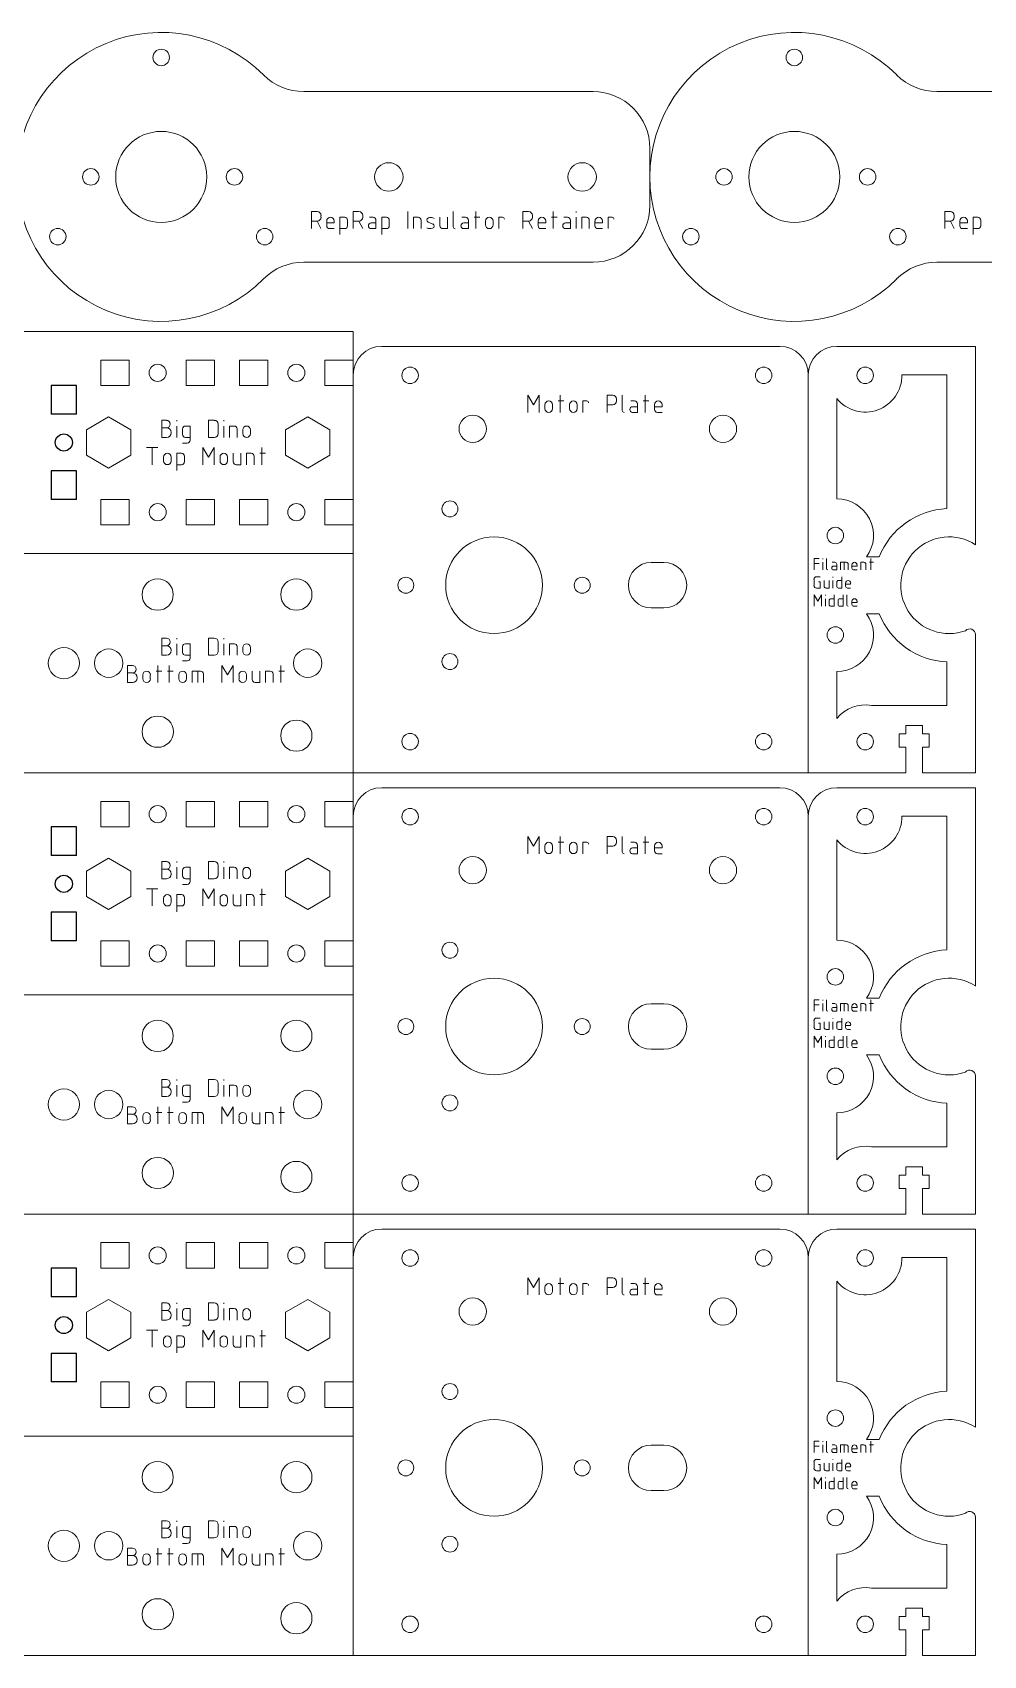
# Model space of a CAD drawing. Header units: millimetres. Extents: x 0 to 594, y 0 to 285.
# Drawn here: x 225.4 to 392.6, y 0 to 285.4 of the extents above; entities that cross this region are included whole.
import ezdxf

# ---------------------------------------------------------------- set-up
doc = ezdxf.new("R2010")
doc.units = ezdxf.units.MM
doc.layers.get('0').update_dxf_attribs({"linetype": 'CONTINUOUS', "lineweight": 25, "true_color": 0x000000})
for name, color, linetype, lineweight, true_color in [('Dino Brackets', 7, 'CONTINUOUS', 0, 0x000000), ('Dino Text', 4, 'CONTINUOUS', 0, 0x00ffff), ('Filament Guide Middle', 7, 'CONTINUOUS', 0, 0x000000), ('Filament Guide Middle Honeycomb', 7, 'CONTINUOUS', 0, 0x000000), ('Filament Guide Middle Text', 4, 'CONTINUOUS', 0, 0x00ffff), ('Motor Plate', 7, 'CONTINUOUS', 0, 0x000000), ('Motor Plate Text', 4, 'CONTINUOUS', 0, 0x00ffff), ('RepRap Insulator Retainer', 7, 'CONTINUOUS', 0, 0x000000), ('RepRap Insulator Retainer Text', 4, 'CONTINUOUS', 0, 0x00ffff)]:
    doc.layers.add(name, color=color, linetype=linetype, lineweight=lineweight, true_color=true_color)

# ---------------------------------------------------------------- blocks, each defined once
blk = doc.blocks.new('slots')
for p, q in [((-10, -2.25), (-10, 2.25)), ((-5, 2.25), (-10, 2.25)), ((-5, -2.25), (-5, 2.25)), ((10, 2.25), (5, 2.25)), ((5, -2.25), (5, 2.25)), ((10, -2.25), (10, 2.25)), ((-10, -2.25), (-5, -2.25)), ((5, -2.25), (10, -2.25))]:
    blk.add_line(p, q)
blk.add_circle((0, 0), 1.5)
blk = doc.blocks.new('M5_c-1')
at = {"layer": 'Dino Brackets'}
for p, q in [((0, 4.5), (-3.9, 2.25)), ((0, 4.5), (3.9, 2.25)), ((-3.9, 2.25), (-3.9, -2.25)), ((3.9, 2.25), (3.9, -2.25)), ((-3.9, -2.25), (0, -4.5)), ((3.9, -2.25), (0, -4.5))]:
    blk.add_line(p, q, dxfattribs=at)

msp = doc.modelspace()

# ---------------------------------------------------------------- linework, layer by layer
at = {"layer": 'Dino Brackets'}
for p, q in [((220.87, 232.8), (281.75, 232.8)), ((281.75, 232.8), (281.75, 193.8)), ((220.87, 193.8), (281.75, 193.8)), ((281.75, 193.8), (281.75, 155.2)), ((220.87, 155.2), (281.75, 155.2)), ((281.75, 155.2), (281.75, 116.2)), ((220.87, 116.2), (281.75, 116.2)), ((281.75, 116.2), (281.75, 77.6)), ((220.87, 77.6), (281.75, 77.6)), ((281.75, 77.6), (281.75, 38.6)), ((220.87, 38.6), (281.75, 38.6)), ((281.75, 38.6), (281.75, 0)), ((220.87, 0), (281.75, 0))]:
    msp.add_line(p, q, dxfattribs=at)
for centre, radius in [((247.37, 186.55), 2.75), ((271.75, 186.55), 2.75), ((230.88, 174.5), 2.75), ((238.75, 174.5), 2.5), ((273.75, 174.5), 2.5), ((247.38, 162.45), 2.75), ((271.75, 161.75), 2.75), ((247.37, 108.95), 2.75), ((271.75, 108.95), 2.75), ((230.88, 96.9), 2.75), ((238.75, 96.9), 2.5), ((273.75, 96.9), 2.5), ((247.38, 84.85), 2.75), ((271.75, 84.15), 2.75), ((247.37, 31.35), 2.75), ((271.75, 31.35), 2.75), ((230.88, 19.3), 2.75), ((238.75, 19.3), 2.5), ((273.75, 19.3), 2.5), ((247.38, 7.25), 2.75), ((271.75, 6.55), 2.75)]:
    msp.add_circle(centre, radius, dxfattribs=at)
for centre in [(273.75, 174.5), (273.75, 96.9), (273.75, 19.3)]:
    msp.add_arc(centre, 2.5, 90, 270, dxfattribs=at)
at = {"layer": 'Dino Text'}
for p, q in [((248.08, 214.2), (248.08, 217.2)), ((248.08, 217.2), (248.92, 217.2)), ((250.75, 217.03), (250.75, 217.2)), ((257.33, 217.2), (256.33, 217.2)), ((256.33, 217.2), (256.33, 214.2)), ((259, 217.03), (259, 217.2)), ((248.08, 215.87), (248.95, 215.87)), ((248.95, 214.2), (248.08, 214.2)), ((249.75, 215.07), (249.75, 215)), ((250.75, 214.2), (250.75, 216.2)), ((251.75, 215.7), (251.75, 214.7)), ((253.08, 216.2), (252.25, 216.2)), ((252.25, 214.2), (253.08, 214.2)), ((253.08, 213.7), (253.08, 216.2)), ((256.33, 214.2), (257.33, 214.2)), ((258, 214.87), (258, 216.53)), ((259, 214.2), (259, 216.2)), ((260, 214.2), (260, 216.2)), ((260, 216.2), (260.83, 216.2)), ((261.33, 215.7), (261.33, 214.2)), ((262.33, 215.53), (262.33, 214.87)), ((263.67, 214.87), (263.67, 215.53)), ((245.42, 212.4), (247.42, 212.4)), ((246.42, 212.4), (246.42, 209.4)), ((251.58, 211.4), (250.75, 211.4)), ((250.75, 211.4), (250.75, 208.4)), ((251.75, 213.2), (252.58, 213.2)), ((255.33, 209.4), (255.33, 212.4)), ((255.33, 212.4), (256.33, 210.73)), ((256.33, 210.73), (257.33, 212.4)), ((257.33, 212.4), (257.33, 209.4)), ((260.67, 211.4), (260.67, 209.9)), ((262, 209.4), (262, 211.4)), ((263, 209.4), (263, 211.4)), ((263, 211.4), (263.83, 211.4)), ((265.33, 211.4), (266.33, 211.4)), ((265.67, 212.4), (265.67, 209.4)), ((248.42, 210.73), (248.42, 210.07)), ((249.75, 210.07), (249.75, 210.73)), ((250.75, 209.4), (251.58, 209.4)), ((252.08, 209.9), (252.08, 210.9)), ((258.33, 210.73), (258.33, 210.07)), ((259.67, 210.07), (259.67, 210.73)), ((261.17, 209.4), (262, 209.4)), ((264.33, 210.9), (264.33, 209.4)), ((248.08, 175.9), (248.08, 178.9)), ((248.08, 178.9), (248.92, 178.9)), ((248.08, 177.57), (248.95, 177.57)), ((250.75, 178.73), (250.75, 178.9)), ((250.75, 175.9), (250.75, 177.9)), ((251.75, 177.4), (251.75, 176.4)), ((253.08, 177.9), (252.25, 177.9)), ((253.08, 175.4), (253.08, 177.9)), ((257.33, 178.9), (256.33, 178.9)), ((256.33, 178.9), (256.33, 175.9)), ((258, 176.57), (258, 178.23)), ((259, 178.73), (259, 178.9)), ((259, 175.9), (259, 177.9)), ((260, 175.9), (260, 177.9)), ((260, 177.9), (260.83, 177.9)), ((261.33, 177.4), (261.33, 175.9)), ((262.33, 177.23), (262.33, 176.57)), ((263.67, 176.57), (263.67, 177.23)), ((242.08, 171.1), (242.08, 174.1)), ((242.08, 174.1), (242.92, 174.1)), ((247.42, 174.1), (247.42, 171.1)), ((248.95, 175.9), (248.08, 175.9)), ((249.42, 174.1), (249.42, 171.1)), ((249.75, 176.77), (249.75, 176.7)), ((251.75, 174.9), (252.58, 174.9)), ((252.25, 175.9), (253.08, 175.9)), ((256.33, 175.9), (257.33, 175.9)), ((258.67, 171.1), (258.67, 174.1)), ((258.67, 174.1), (259.67, 172.43)), ((259.67, 172.43), (260.67, 174.1)), ((260.67, 174.1), (260.67, 171.1)), ((269, 174.1), (269, 171.1)), ((242.08, 172.77), (242.95, 172.77)), ((243.75, 171.97), (243.75, 171.9)), ((244.75, 172.43), (244.75, 171.77)), ((246.08, 171.77), (246.08, 172.43)), ((247.08, 173.1), (248.08, 173.1)), ((249.08, 173.1), (250.08, 173.1)), ((251.08, 172.43), (251.08, 171.77)), ((252.42, 171.77), (252.42, 172.43)), ((253.42, 171.1), (253.42, 173.1)), ((253.42, 173.1), (254.92, 173.1)), ((254.42, 173.1), (254.42, 171.1)), ((255.42, 172.6), (255.42, 171.1)), ((261.67, 172.43), (261.67, 171.77)), ((263, 171.77), (263, 172.43)), ((264, 173.1), (264, 171.6)), ((265.33, 171.1), (265.33, 173.1)), ((266.33, 171.1), (266.33, 173.1)), ((266.33, 173.1), (267.17, 173.1)), ((267.67, 172.6), (267.67, 171.1)), ((268.67, 173.1), (269.67, 173.1)), ((242.95, 171.1), (242.08, 171.1)), ((264.5, 171.1), (265.33, 171.1)), ((248.08, 136.6), (248.08, 139.6)), ((248.08, 139.6), (248.92, 139.6)), ((248.08, 138.27), (248.95, 138.27)), ((249.75, 137.47), (249.75, 137.4)), ((250.75, 139.43), (250.75, 139.6)), ((250.75, 136.6), (250.75, 138.6)), ((251.75, 138.1), (251.75, 137.1)), ((253.08, 138.6), (252.25, 138.6)), ((253.08, 136.1), (253.08, 138.6)), ((257.33, 139.6), (256.33, 139.6)), ((256.33, 139.6), (256.33, 136.6)), ((258, 137.27), (258, 138.93)), ((259, 139.43), (259, 139.6)), ((259, 136.6), (259, 138.6)), ((260, 136.6), (260, 138.6)), ((260, 138.6), (260.83, 138.6)), ((261.33, 138.1), (261.33, 136.6)), ((262.33, 137.93), (262.33, 137.27)), ((263.67, 137.27), (263.67, 137.93)), ((245.42, 134.8), (247.42, 134.8)), ((246.42, 134.8), (246.42, 131.8)), ((248.95, 136.6), (248.08, 136.6)), ((251.75, 135.6), (252.58, 135.6)), ((252.25, 136.6), (253.08, 136.6)), ((255.33, 131.8), (255.33, 134.8)), ((255.33, 134.8), (256.33, 133.13)), ((256.33, 136.6), (257.33, 136.6)), ((256.33, 133.13), (257.33, 134.8)), ((257.33, 134.8), (257.33, 131.8)), ((265.67, 134.8), (265.67, 131.8)), ((248.42, 133.13), (248.42, 132.47)), ((249.75, 132.47), (249.75, 133.13)), ((251.58, 133.8), (250.75, 133.8)), ((250.75, 133.8), (250.75, 130.8)), ((250.75, 131.8), (251.58, 131.8)), ((252.08, 132.3), (252.08, 133.3)), ((258.33, 133.13), (258.33, 132.47)), ((259.67, 132.47), (259.67, 133.13)), ((260.67, 133.8), (260.67, 132.3)), ((261.17, 131.8), (262, 131.8)), ((262, 131.8), (262, 133.8)), ((263, 131.8), (263, 133.8)), ((263, 133.8), (263.83, 133.8)), ((264.33, 133.3), (264.33, 131.8)), ((265.33, 133.8), (266.33, 133.8)), ((248.08, 98.3), (248.08, 101.3)), ((248.08, 101.3), (248.92, 101.3)), ((248.08, 99.97), (248.95, 99.97)), ((250.75, 101.13), (250.75, 101.3)), ((250.75, 98.3), (250.75, 100.3)), ((253.08, 100.3), (252.25, 100.3)), ((253.08, 97.8), (253.08, 100.3)), ((257.33, 101.3), (256.33, 101.3)), ((256.33, 101.3), (256.33, 98.3)), ((258, 98.97), (258, 100.63)), ((259, 101.13), (259, 101.3)), ((259, 98.3), (259, 100.3)), ((260, 98.3), (260, 100.3)), ((260, 100.3), (260.83, 100.3)), ((248.95, 98.3), (248.08, 98.3)), ((249.75, 99.17), (249.75, 99.1)), ((251.75, 99.8), (251.75, 98.8)), ((251.75, 97.3), (252.58, 97.3)), ((252.25, 98.3), (253.08, 98.3)), ((256.33, 98.3), (257.33, 98.3)), ((261.33, 99.8), (261.33, 98.3)), ((262.33, 99.63), (262.33, 98.97)), ((263.67, 98.97), (263.67, 99.63)), ((242.08, 93.5), (242.08, 96.5)), ((242.08, 96.5), (242.92, 96.5)), ((242.08, 95.17), (242.95, 95.17)), ((243.75, 94.37), (243.75, 94.3)), ((244.75, 94.83), (244.75, 94.17)), ((246.08, 94.17), (246.08, 94.83)), ((247.08, 95.5), (248.08, 95.5)), ((247.42, 96.5), (247.42, 93.5)), ((249.08, 95.5), (250.08, 95.5)), ((249.42, 96.5), (249.42, 93.5)), ((251.08, 94.83), (251.08, 94.17)), ((252.42, 94.17), (252.42, 94.83)), ((253.42, 93.5), (253.42, 95.5)), ((253.42, 95.5), (254.92, 95.5)), ((254.42, 95.5), (254.42, 93.5)), ((255.42, 95), (255.42, 93.5)), ((258.67, 93.5), (258.67, 96.5)), ((258.67, 96.5), (259.67, 94.83)), ((259.67, 94.83), (260.67, 96.5)), ((260.67, 96.5), (260.67, 93.5)), ((261.67, 94.83), (261.67, 94.17)), ((263, 94.17), (263, 94.83)), ((264, 95.5), (264, 94)), ((265.33, 93.5), (265.33, 95.5)), ((266.33, 93.5), (266.33, 95.5)), ((266.33, 95.5), (267.17, 95.5)), ((267.67, 95), (267.67, 93.5)), ((268.67, 95.5), (269.67, 95.5)), ((269, 96.5), (269, 93.5)), ((242.95, 93.5), (242.08, 93.5)), ((264.5, 93.5), (265.33, 93.5)), ((248.08, 59), (248.08, 62)), ((248.08, 62), (248.92, 62)), ((248.08, 60.67), (248.95, 60.67)), ((250.75, 61.83), (250.75, 62)), ((250.75, 59), (250.75, 61)), ((251.75, 60.5), (251.75, 59.5)), ((253.08, 61), (252.25, 61)), ((253.08, 58.5), (253.08, 61)), ((257.33, 62), (256.33, 62)), ((256.33, 62), (256.33, 59)), ((258, 59.67), (258, 61.33)), ((259, 61.83), (259, 62)), ((259, 59), (259, 61)), ((260, 59), (260, 61)), ((260, 61), (260.83, 61)), ((261.33, 60.5), (261.33, 59)), ((262.33, 60.33), (262.33, 59.67)), ((263.67, 59.67), (263.67, 60.33)), ((245.42, 57.2), (247.42, 57.2)), ((246.42, 57.2), (246.42, 54.2)), ((248.95, 59), (248.08, 59)), ((249.75, 59.87), (249.75, 59.8)), ((251.75, 58), (252.58, 58)), ((252.25, 59), (253.08, 59)), ((255.33, 54.2), (255.33, 57.2)), ((255.33, 57.2), (256.33, 55.53)), ((256.33, 59), (257.33, 59)), ((256.33, 55.53), (257.33, 57.2)), ((257.33, 57.2), (257.33, 54.2)), ((265.67, 57.2), (265.67, 54.2)), ((248.42, 55.53), (248.42, 54.87)), ((249.75, 54.87), (249.75, 55.53)), ((251.58, 56.2), (250.75, 56.2)), ((250.75, 56.2), (250.75, 53.2)), ((252.08, 54.7), (252.08, 55.7)), ((258.33, 55.53), (258.33, 54.87)), ((259.67, 54.87), (259.67, 55.53)), ((260.67, 56.2), (260.67, 54.7)), ((262, 54.2), (262, 56.2)), ((263, 54.2), (263, 56.2)), ((263, 56.2), (263.83, 56.2)), ((264.33, 55.7), (264.33, 54.2)), ((265.33, 56.2), (266.33, 56.2)), ((250.75, 54.2), (251.58, 54.2)), ((261.17, 54.2), (262, 54.2)), ((248.08, 20.7), (248.08, 23.7)), ((248.08, 23.7), (248.92, 23.7)), ((250.75, 23.53), (250.75, 23.7)), ((257.33, 23.7), (256.33, 23.7)), ((256.33, 23.7), (256.33, 20.7)), ((258, 21.37), (258, 23.03)), ((259, 23.53), (259, 23.7)), ((248.08, 22.37), (248.95, 22.37)), ((248.95, 20.7), (248.08, 20.7)), ((249.75, 21.57), (249.75, 21.5)), ((250.75, 20.7), (250.75, 22.7)), ((251.75, 22.2), (251.75, 21.2)), ((253.08, 22.7), (252.25, 22.7)), ((252.25, 20.7), (253.08, 20.7)), ((253.08, 20.2), (253.08, 22.7)), ((256.33, 20.7), (257.33, 20.7)), ((259, 20.7), (259, 22.7)), ((260, 20.7), (260, 22.7)), ((260, 22.7), (260.83, 22.7)), ((261.33, 22.2), (261.33, 20.7)), ((262.33, 22.03), (262.33, 21.37)), ((263.67, 21.37), (263.67, 22.03)), ((242.08, 15.9), (242.08, 18.9)), ((242.08, 18.9), (242.92, 18.9)), ((242.08, 17.57), (242.95, 17.57)), ((244.75, 17.23), (244.75, 16.57)), ((246.08, 16.57), (246.08, 17.23)), ((247.08, 17.9), (248.08, 17.9)), ((247.42, 18.9), (247.42, 15.9)), ((249.08, 17.9), (250.08, 17.9)), ((249.42, 18.9), (249.42, 15.9)), ((251.08, 17.23), (251.08, 16.57)), ((251.75, 19.7), (252.58, 19.7)), ((252.42, 16.57), (252.42, 17.23)), ((253.42, 15.9), (253.42, 17.9)), ((253.42, 17.9), (254.92, 17.9)), ((254.42, 17.9), (254.42, 15.9)), ((255.42, 17.4), (255.42, 15.9)), ((258.67, 15.9), (258.67, 18.9)), ((258.67, 18.9), (259.67, 17.23)), ((259.67, 17.23), (260.67, 18.9)), ((260.67, 18.9), (260.67, 15.9)), ((261.67, 17.23), (261.67, 16.57)), ((263, 16.57), (263, 17.23)), ((264, 17.9), (264, 16.4)), ((265.33, 15.9), (265.33, 17.9)), ((266.33, 15.9), (266.33, 17.9)), ((266.33, 17.9), (267.17, 17.9)), ((267.67, 17.4), (267.67, 15.9)), ((268.67, 17.9), (269.67, 17.9)), ((269, 18.9), (269, 15.9)), ((242.95, 15.9), (242.08, 15.9)), ((243.75, 16.77), (243.75, 16.7)), ((264.5, 15.9), (265.33, 15.9))]:
    msp.add_line(p, q, dxfattribs=at)
for centre, radius, start, end in [((248.92, 216.53), 0.667, 270, 90), ((257.33, 216.53), 0.667, 0, 90), ((248.95, 215.07), 0.8, 0, 90), ((248.95, 215), 0.8, 270, 0), ((252.25, 215.7), 0.5, 90, 180), ((252.25, 214.7), 0.5, 180, 270), ((257.33, 214.87), 0.667, 270, 0), ((260.83, 215.7), 0.5, 0, 90), ((263, 215.53), 0.667, 0, 180), ((263, 214.87), 0.667, 180, 0), ((249.08, 210.73), 0.667, 0, 180), ((251.58, 210.9), 0.5, 0, 90), ((252.58, 213.7), 0.5, 270, 0), ((259, 210.73), 0.667, 0, 180), ((263.83, 210.9), 0.5, 0, 90), ((249.08, 210.07), 0.667, 180, 0), ((251.58, 209.9), 0.5, 270, 0), ((259, 210.07), 0.667, 180, 0), ((261.17, 209.9), 0.5, 180, 270), ((248.92, 178.23), 0.667, 270, 90), ((248.95, 176.77), 0.8, 0, 90), ((252.25, 177.4), 0.5, 90, 180), ((257.33, 178.23), 0.667, 0, 90), ((260.83, 177.4), 0.5, 0, 90), ((263, 177.23), 0.667, 0, 180), ((242.92, 173.43), 0.667, 270, 90), ((248.95, 176.7), 0.8, 270, 0), ((252.25, 176.4), 0.5, 180, 270), ((252.58, 175.4), 0.5, 270, 0), ((257.33, 176.57), 0.667, 270, 0), ((263, 176.57), 0.667, 180, 0), ((242.95, 171.97), 0.8, 0, 90), ((242.95, 171.9), 0.8, 270, 0), ((245.42, 172.43), 0.667, 0, 180), ((245.42, 171.77), 0.667, 180, 0), ((251.75, 172.43), 0.667, 0, 180), ((251.75, 171.77), 0.667, 180, 0), ((254.92, 172.6), 0.5, 0, 90), ((262.33, 172.43), 0.667, 0, 180), ((262.33, 171.77), 0.667, 180, 0), ((264.5, 171.6), 0.5, 180, 270), ((267.17, 172.6), 0.5, 0, 90), ((248.92, 138.93), 0.667, 270, 90), ((248.95, 137.47), 0.8, 0, 90), ((248.95, 137.4), 0.8, 270, 0), ((252.25, 138.1), 0.5, 90, 180), ((252.25, 137.1), 0.5, 180, 270), ((257.33, 138.93), 0.667, 0, 90), ((257.33, 137.27), 0.667, 270, 0), ((260.83, 138.1), 0.5, 0, 90), ((263, 137.93), 0.667, 0, 180), ((263, 137.27), 0.667, 180, 0), ((252.58, 136.1), 0.5, 270, 0), ((249.08, 133.13), 0.667, 0, 180), ((249.08, 132.47), 0.667, 180, 0), ((251.58, 133.3), 0.5, 0, 90), ((251.58, 132.3), 0.5, 270, 0), ((259, 133.13), 0.667, 0, 180), ((259, 132.47), 0.667, 180, 0), ((261.17, 132.3), 0.5, 180, 270), ((263.83, 133.3), 0.5, 0, 90), ((248.92, 100.63), 0.667, 270, 90), ((248.95, 99.17), 0.8, 0, 90), ((252.25, 99.8), 0.5, 90, 180), ((257.33, 100.63), 0.667, 0, 90), ((260.83, 99.8), 0.5, 0, 90), ((263, 99.63), 0.667, 0, 180), ((248.95, 99.1), 0.8, 270, 0), ((252.25, 98.8), 0.5, 180, 270), ((252.58, 97.8), 0.5, 270, 0), ((257.33, 98.97), 0.667, 270, 0), ((263, 98.97), 0.667, 180, 0), ((242.92, 95.83), 0.667, 270, 90), ((242.95, 94.37), 0.8, 0, 90), ((242.95, 94.3), 0.8, 270, 0), ((245.42, 94.83), 0.667, 0, 180), ((251.75, 94.83), 0.667, 0, 180), ((254.92, 95), 0.5, 0, 90), ((262.33, 94.83), 0.667, 0, 180), ((267.17, 95), 0.5, 0, 90), ((245.42, 94.17), 0.667, 180, 0), ((251.75, 94.17), 0.667, 180, 0), ((262.33, 94.17), 0.667, 180, 0), ((264.5, 94), 0.5, 180, 270), ((248.92, 61.33), 0.667, 270, 90), ((248.95, 59.87), 0.8, 0, 90), ((252.25, 60.5), 0.5, 90, 180), ((257.33, 61.33), 0.667, 0, 90), ((260.83, 60.5), 0.5, 0, 90), ((263, 60.33), 0.667, 0, 180), ((248.95, 59.8), 0.8, 270, 0), ((252.25, 59.5), 0.5, 180, 270), ((252.58, 58.5), 0.5, 270, 0), ((257.33, 59.67), 0.667, 270, 0), ((263, 59.67), 0.667, 180, 0), ((249.08, 55.53), 0.667, 0, 180), ((249.08, 54.87), 0.667, 180, 0), ((251.58, 55.7), 0.5, 0, 90), ((251.58, 54.7), 0.5, 270, 0), ((259, 55.53), 0.667, 0, 180), ((259, 54.87), 0.667, 180, 0), ((261.17, 54.7), 0.5, 180, 270), ((263.83, 55.7), 0.5, 0, 90), ((248.92, 23.03), 0.667, 270, 90), ((257.33, 23.03), 0.667, 0, 90), ((248.95, 21.57), 0.8, 0, 90), ((248.95, 21.5), 0.8, 270, 0), ((252.25, 22.2), 0.5, 90, 180), ((252.25, 21.2), 0.5, 180, 270), ((252.58, 20.2), 0.5, 270, 0), ((257.33, 21.37), 0.667, 270, 0), ((260.83, 22.2), 0.5, 0, 90), ((263, 22.03), 0.667, 0, 180), ((263, 21.37), 0.667, 180, 0), ((242.92, 18.23), 0.667, 270, 90), ((242.95, 16.77), 0.8, 0, 90), ((245.42, 17.23), 0.667, 0, 180), ((251.75, 17.23), 0.667, 0, 180), ((254.92, 17.4), 0.5, 0, 90), ((262.33, 17.23), 0.667, 0, 180), ((267.17, 17.4), 0.5, 0, 90), ((242.95, 16.7), 0.8, 270, 0), ((245.42, 16.57), 0.667, 180, 0), ((251.75, 16.57), 0.667, 180, 0), ((262.33, 16.57), 0.667, 180, 0), ((264.5, 16.4), 0.5, 180, 270)]:
    msp.add_arc(centre, radius, start, end, dxfattribs=at)
at = {"layer": 'Filament Guide Middle'}
for p, q in [((366.75, 230.2), (391.12, 230.2)), ((391.12, 230.2), (391.12, 195.33)), ((391.12, 179.53), (391.12, 155.2)), ((378.92, 162.05), (378.92, 163.55)), ((378.92, 163.55), (381.82, 163.55)), ((381.82, 163.55), (381.82, 162.05)), ((377.72, 162.05), (377.72, 159.7)), ((377.72, 162.05), (378.92, 162.05)), ((381.82, 162.05), (383.02, 162.05)), ((383.02, 162.05), (383.02, 159.7)), ((377.72, 159.7), (378.92, 159.7)), ((378.92, 159.7), (378.92, 155.2)), ((381.82, 159.7), (383.02, 159.7)), ((381.82, 159.7), (381.82, 155.2)), ((378.92, 155.2), (361.75, 155.2)), ((381.82, 155.2), (391.12, 155.2)), ((366.75, 152.6), (391.12, 152.6)), ((391.12, 152.6), (391.12, 117.73)), ((391.12, 101.93), (391.12, 77.6)), ((378.92, 84.45), (378.92, 85.95)), ((378.92, 85.95), (381.82, 85.95)), ((381.82, 85.95), (381.82, 84.45)), ((377.72, 84.45), (377.72, 82.1)), ((377.72, 84.45), (378.92, 84.45)), ((381.82, 84.45), (383.02, 84.45)), ((383.02, 84.45), (383.02, 82.1)), ((377.72, 82.1), (378.92, 82.1)), ((378.92, 82.1), (378.92, 77.6)), ((381.82, 82.1), (383.02, 82.1)), ((381.82, 82.1), (381.82, 77.6)), ((378.92, 77.6), (361.75, 77.6)), ((381.82, 77.6), (391.12, 77.6)), ((366.75, 75), (391.12, 75)), ((391.12, 75), (391.12, 40.13)), ((391.12, 24.33), (391.12, 0)), ((377.72, 6.85), (377.72, 4.5)), ((377.72, 6.85), (378.92, 6.85)), ((378.92, 6.85), (378.92, 8.35)), ((378.92, 8.35), (381.82, 8.35)), ((381.82, 8.35), (381.82, 6.85)), ((381.82, 6.85), (383.02, 6.85)), ((383.02, 6.85), (383.02, 4.5)), ((377.72, 4.5), (378.92, 4.5)), ((378.92, 4.5), (378.92, 0)), ((381.82, 4.5), (383.02, 4.5)), ((381.82, 4.5), (381.82, 0)), ((378.92, 0), (361.75, 0)), ((381.82, 0), (391.12, 0))]:
    msp.add_line(p, q, dxfattribs=at)
for centre in [(371.75, 225.1), (366.5, 196.94), (366.5, 179.46), (371.75, 160.7), (371.75, 147.5), (366.5, 119.34), (366.5, 101.86), (371.75, 83.1), (371.75, 69.9), (366.5, 41.74), (366.5, 24.26), (371.75, 5.5)]:
    msp.add_circle(centre, 1.45, dxfattribs=at)
for centre, radius, start, end in [((366.75, 225.2), 5, 90, 180), ((386.5, 188.2), 8.5, 57.0356, 289.8978), ((390.12, 179.53), 1, 0, 137.0615), ((366.75, 147.6), 5, 90, 180), ((386.5, 110.6), 8.5, 57.0356, 289.8978), ((390.12, 101.93), 1, 0, 137.0615), ((366.75, 70), 5, 90, 180), ((386.5, 33), 8.5, 57.0356, 289.8978), ((390.12, 24.33), 1, 0, 137.0615)]:
    msp.add_arc(centre, radius, start, end, dxfattribs=at)
at = {"layer": 'Filament Guide Middle Honeycomb'}
for p, q in [((378.2, 225.2), (386.12, 225.2)), ((386.12, 225.2), (386.12, 201.69)), ((366.75, 221.03), (366.75, 203.39)), ((372, 193.2), (374.21, 193.2)), ((372, 183.2), (374.21, 183.2)), ((386.12, 174.71), (386.12, 167.05)), ((366.75, 173.01), (366.75, 164.77)), ((386.12, 167.05), (372.88, 167.05)), ((378.2, 147.6), (386.12, 147.6)), ((386.12, 147.6), (386.12, 124.09)), ((366.75, 143.43), (366.75, 125.79)), ((372, 115.6), (374.21, 115.6)), ((372, 105.6), (374.21, 105.6)), ((386.12, 97.11), (386.12, 89.45)), ((366.75, 95.41), (366.75, 87.17)), ((386.12, 89.45), (372.88, 89.45)), ((378.2, 70), (386.12, 70)), ((386.12, 70), (386.12, 46.49)), ((366.75, 65.83), (366.75, 48.19)), ((372, 38), (374.21, 38)), ((372, 28), (374.21, 28)), ((366.75, 17.81), (366.75, 9.57)), ((386.12, 19.51), (386.12, 11.85)), ((386.12, 11.85), (372.88, 11.85))]:
    msp.add_line(p, q, dxfattribs=at)
for centre, radius, start, end in [((371.75, 225.1), 6.45, 219.1774, 0.8883), ((366.75, 196.94), 6.45, 324.5604, 90), ((386.75, 188.2), 13.5, 92.6535, 158.2615), ((366.75, 179.46), 6.45, 270, 35.4396), ((386.75, 188.2), 13.5, 201.7385, 267.3465), ((371.75, 160.7), 6.45, 79.8977, 140.8226), ((371.75, 147.5), 6.45, 219.1774, 0.8883), ((366.75, 119.34), 6.45, 324.5604, 90), ((386.75, 110.6), 13.5, 92.6535, 158.2615), ((366.75, 101.86), 6.45, 270, 35.4396), ((386.75, 110.6), 13.5, 201.7385, 267.3465), ((371.75, 83.1), 6.45, 79.8977, 140.8226), ((371.75, 69.9), 6.45, 219.1774, 0.8883), ((366.75, 41.74), 6.45, 324.5604, 90), ((386.75, 33), 13.5, 92.6535, 158.2615), ((366.75, 24.26), 6.45, 270, 35.4396), ((386.75, 33), 13.5, 201.7385, 267.3465), ((371.75, 5.5), 6.45, 79.8977, 140.8226)]:
    msp.add_arc(centre, radius, start, end, dxfattribs=at)
at = {"layer": 'Filament Guide Middle Text'}
for p, q in [((363.64, 192.9), (362.75, 192.9)), ((362.75, 192.9), (362.75, 190.9)), ((362.75, 192.01), (363.64, 192.01)), ((364.31, 192.79), (364.31, 192.9)), ((364.31, 190.9), (364.31, 192.23)), ((364.97, 192.9), (364.97, 191.12)), ((365.97, 192.23), (366.42, 192.23)), ((366.19, 191.57), (366.75, 191.57)), ((366.75, 191.9), (366.75, 190.9)), ((367.42, 190.9), (367.42, 192.23)), ((367.42, 192.23), (368.42, 192.23)), ((368.08, 192.23), (368.08, 190.9)), ((368.75, 191.9), (368.75, 190.9)), ((369.42, 191.79), (369.42, 191.23)), ((369.42, 191.57), (370.31, 191.57)), ((370.31, 191.57), (370.31, 191.79)), ((370.97, 190.9), (370.97, 192.23)), ((370.97, 192.23), (371.53, 192.23)), ((371.86, 191.9), (371.86, 190.9)), ((372.53, 192.23), (373.19, 192.23)), ((372.75, 192.9), (372.75, 190.9)), ((362.75, 189.26), (362.75, 188.14)), ((363.86, 189.7), (363.19, 189.7)), ((363.86, 188.81), (363.53, 188.81)), ((363.86, 187.7), (363.86, 188.81)), ((364.53, 189.03), (364.53, 188.03)), ((365.42, 187.7), (365.42, 189.03)), ((366.08, 189.59), (366.08, 189.7)), ((366.08, 187.7), (366.08, 189.03)), ((366.75, 190.9), (366.19, 190.9)), ((366.75, 188.03), (366.75, 188.7)), ((367.08, 189.03), (367.64, 189.03)), ((367.64, 189.7), (367.64, 187.7)), ((368.31, 188.59), (368.31, 188.03)), ((368.31, 188.37), (369.19, 188.37)), ((369.19, 188.37), (369.19, 188.59)), ((369.75, 190.9), (370.31, 190.9)), ((362.75, 184.5), (362.75, 186.5)), ((362.75, 186.5), (363.42, 185.39)), ((363.19, 187.7), (363.86, 187.7)), ((363.42, 185.39), (364.08, 186.5)), ((364.08, 186.5), (364.08, 184.5)), ((364.75, 186.39), (364.75, 186.5)), ((364.75, 184.5), (364.75, 185.83)), ((364.86, 187.7), (365.42, 187.7)), ((365.75, 185.83), (366.31, 185.83)), ((366.31, 186.5), (366.31, 184.5)), ((367.64, 187.7), (367.08, 187.7)), ((367.31, 185.83), (367.86, 185.83)), ((367.86, 186.5), (367.86, 184.5)), ((368.53, 186.5), (368.53, 184.72)), ((368.64, 187.7), (369.19, 187.7)), ((365.42, 184.83), (365.42, 185.5)), ((366.31, 184.5), (365.75, 184.5)), ((366.97, 184.83), (366.97, 185.5)), ((367.86, 184.5), (367.31, 184.5)), ((369.42, 185.39), (369.42, 184.83)), ((369.42, 185.17), (370.31, 185.17)), ((369.75, 184.5), (370.31, 184.5)), ((370.31, 185.17), (370.31, 185.39)), ((363.64, 115.3), (362.75, 115.3)), ((362.75, 115.3), (362.75, 113.3)), ((362.75, 114.41), (363.64, 114.41)), ((364.31, 115.19), (364.31, 115.3)), ((364.31, 113.3), (364.31, 114.63)), ((364.97, 115.3), (364.97, 113.52)), ((365.97, 114.63), (366.42, 114.63)), ((366.75, 114.3), (366.75, 113.3)), ((367.42, 113.3), (367.42, 114.63)), ((367.42, 114.63), (368.42, 114.63)), ((368.08, 114.63), (368.08, 113.3)), ((368.75, 114.3), (368.75, 113.3)), ((369.42, 114.19), (369.42, 113.63)), ((370.31, 113.97), (370.31, 114.19)), ((370.97, 113.3), (370.97, 114.63)), ((370.97, 114.63), (371.53, 114.63)), ((371.86, 114.3), (371.86, 113.3)), ((372.53, 114.63), (373.19, 114.63)), ((372.75, 115.3), (372.75, 113.3)), ((362.75, 111.66), (362.75, 110.54)), ((363.86, 112.1), (363.19, 112.1)), ((364.53, 111.43), (364.53, 110.43)), ((365.42, 110.1), (365.42, 111.43)), ((366.08, 111.99), (366.08, 112.1)), ((366.08, 110.1), (366.08, 111.43)), ((366.19, 113.97), (366.75, 113.97)), ((366.75, 113.3), (366.19, 113.3)), ((367.08, 111.43), (367.64, 111.43)), ((367.64, 112.1), (367.64, 110.1)), ((369.42, 113.97), (370.31, 113.97)), ((369.75, 113.3), (370.31, 113.3)), ((362.75, 106.9), (362.75, 108.9)), ((362.75, 108.9), (363.42, 107.79)), ((363.19, 110.1), (363.86, 110.1)), ((363.42, 107.79), (364.08, 108.9)), ((363.86, 111.21), (363.53, 111.21)), ((363.86, 110.1), (363.86, 111.21)), ((364.08, 108.9), (364.08, 106.9)), ((364.75, 108.79), (364.75, 108.9)), ((364.86, 110.1), (365.42, 110.1)), ((366.31, 108.9), (366.31, 106.9)), ((366.75, 110.43), (366.75, 111.1)), ((367.64, 110.1), (367.08, 110.1)), ((367.86, 108.9), (367.86, 106.9)), ((368.31, 110.99), (368.31, 110.43)), ((368.31, 110.77), (369.19, 110.77)), ((368.53, 108.9), (368.53, 107.12)), ((368.64, 110.1), (369.19, 110.1)), ((369.19, 110.77), (369.19, 110.99)), ((364.75, 106.9), (364.75, 108.23)), ((365.42, 107.23), (365.42, 107.9)), ((365.75, 108.23), (366.31, 108.23)), ((366.31, 106.9), (365.75, 106.9)), ((366.97, 107.23), (366.97, 107.9)), ((367.31, 108.23), (367.86, 108.23)), ((367.86, 106.9), (367.31, 106.9)), ((369.42, 107.79), (369.42, 107.23)), ((369.42, 107.57), (370.31, 107.57)), ((369.75, 106.9), (370.31, 106.9)), ((370.31, 107.57), (370.31, 107.79)), ((363.64, 37.7), (362.75, 37.7)), ((362.75, 37.7), (362.75, 35.7)), ((364.31, 37.59), (364.31, 37.7)), ((364.97, 37.7), (364.97, 35.92)), ((372.75, 37.7), (372.75, 35.7)), ((362.75, 36.81), (363.64, 36.81)), ((363.86, 34.5), (363.19, 34.5)), ((364.31, 35.7), (364.31, 37.03)), ((365.97, 37.03), (366.42, 37.03)), ((366.08, 34.39), (366.08, 34.5)), ((366.19, 36.37), (366.75, 36.37)), ((366.75, 35.7), (366.19, 35.7)), ((366.75, 36.7), (366.75, 35.7)), ((367.42, 35.7), (367.42, 37.03)), ((367.42, 37.03), (368.42, 37.03)), ((367.64, 34.5), (367.64, 32.5)), ((368.08, 37.03), (368.08, 35.7)), ((368.75, 36.7), (368.75, 35.7)), ((369.42, 36.59), (369.42, 36.03)), ((369.42, 36.37), (370.31, 36.37)), ((369.75, 35.7), (370.31, 35.7)), ((370.31, 36.37), (370.31, 36.59)), ((370.97, 35.7), (370.97, 37.03)), ((370.97, 37.03), (371.53, 37.03)), ((371.86, 36.7), (371.86, 35.7)), ((372.53, 37.03), (373.19, 37.03)), ((362.75, 34.06), (362.75, 32.94)), ((363.19, 32.5), (363.86, 32.5)), ((363.86, 33.61), (363.53, 33.61)), ((363.86, 32.5), (363.86, 33.61)), ((364.53, 33.83), (364.53, 32.83)), ((364.86, 32.5), (365.42, 32.5)), ((365.42, 32.5), (365.42, 33.83)), ((366.08, 32.5), (366.08, 33.83)), ((366.75, 32.83), (366.75, 33.5)), ((367.08, 33.83), (367.64, 33.83)), ((367.64, 32.5), (367.08, 32.5)), ((368.31, 33.39), (368.31, 32.83)), ((368.31, 33.17), (369.19, 33.17)), ((368.64, 32.5), (369.19, 32.5)), ((369.19, 33.17), (369.19, 33.39)), ((362.75, 29.3), (362.75, 31.3)), ((362.75, 31.3), (363.42, 30.19)), ((363.42, 30.19), (364.08, 31.3)), ((364.08, 31.3), (364.08, 29.3)), ((364.75, 31.19), (364.75, 31.3)), ((364.75, 29.3), (364.75, 30.63)), ((365.42, 29.63), (365.42, 30.3)), ((365.75, 30.63), (366.31, 30.63)), ((366.31, 29.3), (365.75, 29.3)), ((366.31, 31.3), (366.31, 29.3)), ((366.97, 29.63), (366.97, 30.3)), ((367.31, 30.63), (367.86, 30.63)), ((367.86, 29.3), (367.31, 29.3)), ((367.86, 31.3), (367.86, 29.3)), ((368.53, 31.3), (368.53, 29.52)), ((369.42, 30.19), (369.42, 29.63)), ((369.42, 29.97), (370.31, 29.97)), ((369.75, 29.3), (370.31, 29.3)), ((370.31, 29.97), (370.31, 30.19))]:
    msp.add_line(p, q, dxfattribs=at)
for centre, radius, start, end in [((366.19, 191.23), 0.333, 90, 270), ((366.42, 191.9), 0.333, 0, 90), ((368.42, 191.9), 0.333, 0, 90), ((369.86, 191.79), 0.444, 0, 180), ((369.75, 191.23), 0.333, 180, 270), ((371.53, 191.9), 0.333, 0, 90), ((363.19, 189.26), 0.444, 90, 180), ((365.19, 191.12), 0.222, 180, 270), ((367.08, 188.7), 0.333, 90, 180), ((368.75, 188.59), 0.444, 0, 180), ((363.19, 188.14), 0.444, 180, 270), ((364.86, 188.03), 0.333, 180, 270), ((365.75, 185.5), 0.333, 90, 180), ((367.08, 188.03), 0.333, 180, 270), ((367.31, 185.5), 0.333, 90, 180), ((368.64, 188.03), 0.333, 180, 270), ((369.86, 185.39), 0.444, 0, 180), ((365.75, 184.83), 0.333, 180, 270), ((367.31, 184.83), 0.333, 180, 270), ((368.75, 184.72), 0.222, 180, 270), ((369.75, 184.83), 0.333, 180, 270), ((366.42, 114.3), 0.333, 0, 90), ((368.42, 114.3), 0.333, 0, 90), ((369.86, 114.19), 0.444, 0, 180), ((371.53, 114.3), 0.333, 0, 90), ((363.19, 111.66), 0.444, 90, 180), ((365.19, 113.52), 0.222, 180, 270), ((366.19, 113.63), 0.333, 90, 270), ((367.08, 111.1), 0.333, 90, 180), ((368.75, 110.99), 0.444, 0, 180), ((369.75, 113.63), 0.333, 180, 270), ((363.19, 110.54), 0.444, 180, 270), ((364.86, 110.43), 0.333, 180, 270), ((367.08, 110.43), 0.333, 180, 270), ((368.64, 110.43), 0.333, 180, 270), ((365.75, 107.9), 0.333, 90, 180), ((365.75, 107.23), 0.333, 180, 270), ((367.31, 107.9), 0.333, 90, 180), ((367.31, 107.23), 0.333, 180, 270), ((368.75, 107.12), 0.222, 180, 270), ((369.86, 107.79), 0.444, 0, 180), ((369.75, 107.23), 0.333, 180, 270), ((363.19, 34.06), 0.444, 90, 180), ((365.19, 35.92), 0.222, 180, 270), ((366.19, 36.03), 0.333, 90, 270), ((366.42, 36.7), 0.333, 0, 90), ((368.42, 36.7), 0.333, 0, 90), ((369.86, 36.59), 0.444, 0, 180), ((369.75, 36.03), 0.333, 180, 270), ((371.53, 36.7), 0.333, 0, 90), ((363.19, 32.94), 0.444, 180, 270), ((364.86, 32.83), 0.333, 180, 270), ((367.08, 33.5), 0.333, 90, 180), ((367.08, 32.83), 0.333, 180, 270), ((368.75, 33.39), 0.444, 0, 180), ((368.64, 32.83), 0.333, 180, 270), ((365.75, 30.3), 0.333, 90, 180), ((365.75, 29.63), 0.333, 180, 270), ((367.31, 30.3), 0.333, 90, 180), ((367.31, 29.63), 0.333, 180, 270), ((368.75, 29.52), 0.222, 180, 270), ((369.86, 30.19), 0.444, 0, 180), ((369.75, 29.63), 0.333, 180, 270)]:
    msp.add_arc(centre, radius, start, end, dxfattribs=at)
at = {"layer": 'Motor Plate'}
for p, q in [((286.75, 230.2), (356.75, 230.2)), ((361.75, 225.2), (361.75, 155.2)), ((334.12, 192.2), (336.37, 192.2)), ((336.37, 184.2), (334.12, 184.2)), ((281.75, 155.2), (361.75, 155.2)), ((286.75, 152.6), (356.75, 152.6)), ((361.75, 147.6), (361.75, 77.6)), ((334.12, 114.6), (336.37, 114.6)), ((336.37, 106.6), (334.12, 106.6)), ((281.75, 77.6), (361.75, 77.6)), ((286.75, 75), (356.75, 75)), ((361.75, 70), (361.75, 0)), ((334.12, 37), (336.37, 37)), ((336.37, 29), (334.12, 29)), ((281.75, 0), (361.75, 0))]:
    msp.add_line(p, q, dxfattribs=at)
for centre, radius in [((291.75, 225.1), 1.45), ((353.9, 225.1), 1.45), ((302.75, 215.7), 2.4), ((346.75, 215.7), 2.4), ((298.75, 201.62), 1.4), ((306.5, 188.2), 8.5), ((291, 188.2), 1.4), ((322, 188.2), 1.4), ((298.75, 174.78), 1.4), ((291.75, 160.7), 1.45), ((353.9, 160.7), 1.45), ((291.75, 147.5), 1.45), ((353.9, 147.5), 1.45), ((302.75, 138.1), 2.4), ((346.75, 138.1), 2.4), ((298.75, 124.02), 1.4), ((306.5, 110.6), 8.5), ((291, 110.6), 1.4), ((322, 110.6), 1.4), ((298.75, 97.18), 1.4), ((291.75, 83.1), 1.45), ((353.9, 83.1), 1.45), ((291.75, 69.9), 1.45), ((353.9, 69.9), 1.45), ((302.75, 60.5), 2.4), ((346.75, 60.5), 2.4), ((298.75, 46.42), 1.4), ((306.5, 33), 8.5), ((291, 33), 1.4), ((322, 33), 1.4), ((298.75, 19.58), 1.4), ((291.75, 5.5), 1.45), ((353.9, 5.5), 1.45)]:
    msp.add_circle(centre, radius, dxfattribs=at)
for centre, radius, start, end in [((286.75, 225.2), 5, 90, 180), ((356.75, 225.2), 5, 0, 90), ((334.12, 188.2), 4, 90, 270), ((336.37, 188.2), 4, 270, 90), ((286.75, 147.6), 5, 90, 180), ((356.75, 147.6), 5, 0, 90), ((334.12, 110.6), 4, 90, 270), ((336.37, 110.6), 4, 270, 90), ((286.75, 70), 5, 90, 180), ((356.75, 70), 5, 0, 90), ((334.12, 33), 4, 90, 270), ((336.37, 33), 4, 270, 90)]:
    msp.add_arc(centre, radius, start, end, dxfattribs=at)
at = {"layer": 'Motor Plate Text'}
for p, q in [((312.46, 218.6), (312.46, 221.6)), ((312.46, 221.6), (313.46, 219.93)), ((313.46, 219.93), (314.46, 221.6)), ((314.46, 221.6), (314.46, 218.6)), ((315.46, 219.93), (315.46, 219.27)), ((316.79, 219.27), (316.79, 219.93)), ((317.79, 220.6), (318.79, 220.6)), ((318.12, 221.6), (318.12, 218.6)), ((319.79, 219.93), (319.79, 219.27)), ((321.12, 219.27), (321.12, 219.93)), ((322.12, 218.6), (322.12, 220.6)), ((322.12, 220.6), (322.79, 220.6)), ((326.37, 218.6), (326.37, 221.6)), ((326.37, 221.6), (327.37, 221.6)), ((327.37, 219.93), (326.37, 219.93)), ((328.04, 220.93), (328.04, 220.6)), ((329.04, 221.6), (329.04, 218.93)), ((330.54, 220.6), (331.21, 220.6)), ((331.71, 220.1), (331.71, 218.6)), ((332.71, 220.6), (333.71, 220.6)), ((333.04, 221.6), (333.04, 218.6)), ((334.71, 219.93), (334.71, 219.1)), ((336.04, 219.6), (336.04, 219.93)), ((330.87, 219.6), (331.71, 219.6)), ((331.71, 218.6), (330.87, 218.6)), ((334.71, 219.6), (336.04, 219.6)), ((335.21, 218.6), (336.04, 218.6)), ((312.46, 141), (312.46, 144)), ((312.46, 144), (313.46, 142.33)), ((313.46, 142.33), (314.46, 144)), ((314.46, 144), (314.46, 141)), ((317.79, 143), (318.79, 143)), ((318.12, 144), (318.12, 141)), ((322.12, 141), (322.12, 143)), ((322.12, 143), (322.79, 143)), ((326.37, 141), (326.37, 144)), ((326.37, 144), (327.37, 144)), ((328.04, 143.33), (328.04, 143)), ((329.04, 144), (329.04, 141.33)), ((330.54, 143), (331.21, 143)), ((332.71, 143), (333.71, 143)), ((333.04, 144), (333.04, 141)), ((315.46, 142.33), (315.46, 141.67)), ((316.79, 141.67), (316.79, 142.33)), ((319.79, 142.33), (319.79, 141.67)), ((321.12, 141.67), (321.12, 142.33)), ((327.37, 142.33), (326.37, 142.33)), ((330.87, 142), (331.71, 142)), ((331.71, 141), (330.87, 141)), ((331.71, 142.5), (331.71, 141)), ((334.71, 142.33), (334.71, 141.5)), ((334.71, 142), (336.04, 142)), ((335.21, 141), (336.04, 141)), ((336.04, 142), (336.04, 142.33)), ((312.46, 63.4), (312.46, 66.4)), ((312.46, 66.4), (313.46, 64.73)), ((313.46, 64.73), (314.46, 66.4)), ((314.46, 66.4), (314.46, 63.4)), ((318.12, 66.4), (318.12, 63.4)), ((326.37, 63.4), (326.37, 66.4)), ((326.37, 66.4), (327.37, 66.4)), ((328.04, 65.73), (328.04, 65.4)), ((329.04, 66.4), (329.04, 63.73)), ((333.04, 66.4), (333.04, 63.4)), ((315.46, 64.73), (315.46, 64.07)), ((316.79, 64.07), (316.79, 64.73)), ((317.79, 65.4), (318.79, 65.4)), ((319.79, 64.73), (319.79, 64.07)), ((321.12, 64.07), (321.12, 64.73)), ((322.12, 63.4), (322.12, 65.4)), ((322.12, 65.4), (322.79, 65.4)), ((327.37, 64.73), (326.37, 64.73)), ((330.54, 65.4), (331.21, 65.4)), ((330.87, 64.4), (331.71, 64.4)), ((331.71, 63.4), (330.87, 63.4)), ((331.71, 64.9), (331.71, 63.4)), ((332.71, 65.4), (333.71, 65.4)), ((334.71, 64.73), (334.71, 63.9)), ((334.71, 64.4), (336.04, 64.4)), ((335.21, 63.4), (336.04, 63.4)), ((336.04, 64.4), (336.04, 64.73))]:
    msp.add_line(p, q, dxfattribs=at)
for centre, radius, start, end in [((316.12, 219.93), 0.667, 0, 180), ((320.46, 219.93), 0.667, 0, 180), ((322.79, 220.27), 0.333, 0, 90), ((327.37, 220.93), 0.667, 0, 90), ((327.37, 220.6), 0.667, 270, 0), ((331.21, 220.1), 0.5, 0, 90), ((335.37, 219.93), 0.667, 0, 180), ((316.12, 219.27), 0.667, 180, 0), ((320.46, 219.27), 0.667, 180, 0), ((329.37, 218.93), 0.333, 180, 270), ((330.87, 219.1), 0.5, 90, 270), ((335.21, 219.1), 0.5, 180, 270), ((316.12, 142.33), 0.667, 0, 180), ((320.46, 142.33), 0.667, 0, 180), ((322.79, 142.67), 0.333, 0, 90), ((327.37, 143.33), 0.667, 0, 90), ((327.37, 143), 0.667, 270, 0), ((331.21, 142.5), 0.5, 0, 90), ((335.37, 142.33), 0.667, 0, 180), ((316.12, 141.67), 0.667, 180, 0), ((320.46, 141.67), 0.667, 180, 0), ((329.37, 141.33), 0.333, 180, 270), ((330.87, 141.5), 0.5, 90, 270), ((335.21, 141.5), 0.5, 180, 270), ((327.37, 65.73), 0.667, 0, 90), ((316.12, 64.73), 0.667, 0, 180), ((316.12, 64.07), 0.667, 180, 0), ((320.46, 64.73), 0.667, 0, 180), ((320.46, 64.07), 0.667, 180, 0), ((322.79, 65.07), 0.333, 0, 90), ((327.37, 65.4), 0.667, 270, 0), ((329.37, 63.73), 0.333, 180, 270), ((330.87, 63.9), 0.5, 90, 270), ((331.21, 64.9), 0.5, 0, 90), ((335.37, 64.73), 0.667, 0, 180), ((335.21, 63.9), 0.5, 180, 270)]:
    msp.add_arc(centre, radius, start, end, dxfattribs=at)
at = {"layer": 'RepRap Insulator Retainer'}
for p, q in [((273.06, 275), (323.9, 275)), ((384.36, 275), (435.2, 275)), ((333.9, 265), (333.9, 255)), ((273.06, 245), (323.9, 245)), ((384.36, 245), (435.2, 245))]:
    msp.add_line(p, q, dxfattribs=at)
for centre, radius in [((248, 281), 1.45), ((359.3, 281), 1.45), ((248, 260), 8), ((359.3, 260), 8), ((235.62, 260), 1.45), ((260.87, 260), 1.45), ((288, 260), 2.5), ((322, 260), 2.5), ((346.92, 260), 1.45), ((372.17, 260), 1.45), ((229.81, 249.5), 1.45), ((266.19, 249.5), 1.45), ((341.11, 249.5), 1.45), ((377.49, 249.5), 1.45)]:
    msp.add_circle(centre, radius, dxfattribs=at)
for centre, radius, start, end in [((248, 260), 25.4, 44.9278, 315.0722), ((359.3, 260), 25.4, 44.9278, 315.0722), ((273.06, 285), 10, 224.9278, 270), ((384.36, 285), 10, 224.9278, 270), ((323.9, 265), 10, 0, 90), ((323.9, 255), 10, 270, 0), ((273.06, 235), 10, 90, 135.0722), ((384.36, 235), 10, 90, 135.0722)]:
    msp.add_arc(centre, radius, start, end, dxfattribs=at)
at = {"layer": 'RepRap Insulator Retainer Text'}
for p, q in [((274.42, 250.9), (274.42, 253.9)), ((274.42, 253.9), (275.42, 253.9)), ((275.42, 252.23), (274.42, 252.23)), ((275.42, 252.23), (276.08, 250.9)), ((276.08, 253.23), (276.08, 252.9)), ((277.08, 252.23), (277.08, 251.4)), ((277.08, 251.9), (278.42, 251.9)), ((278.42, 251.9), (278.42, 252.23)), ((280.25, 252.9), (279.42, 252.9)), ((279.42, 252.9), (279.42, 249.9)), ((280.75, 251.4), (280.75, 252.4)), ((281.75, 250.9), (281.75, 253.9)), ((281.75, 253.9), (282.75, 253.9)), ((282.75, 252.23), (281.75, 252.23)), ((282.75, 252.23), (283.42, 250.9)), ((283.42, 253.23), (283.42, 252.9)), ((284.58, 252.9), (285.25, 252.9)), ((284.92, 251.9), (285.75, 251.9)), ((285.75, 252.4), (285.75, 250.9)), ((287.58, 252.9), (286.75, 252.9)), ((286.75, 252.9), (286.75, 249.9)), ((288.08, 251.4), (288.08, 252.4)), ((291.33, 253.9), (291.33, 250.9)), ((292.33, 250.9), (292.33, 252.9)), ((292.33, 252.9), (293.17, 252.9)), ((293.67, 252.4), (293.67, 250.9)), ((294.94, 252.04), (295.73, 251.72)), ((297, 252.9), (297, 251.4)), ((298.33, 250.9), (298.33, 252.9)), ((299.33, 253.9), (299.33, 251.23)), ((300.83, 252.9), (301.5, 252.9)), ((301.17, 251.9), (302, 251.9)), ((302, 252.4), (302, 250.9)), ((303, 252.9), (304, 252.9)), ((303.33, 253.9), (303.33, 250.9)), ((305, 252.23), (305, 251.57)), ((306.33, 251.57), (306.33, 252.23)), ((307.33, 250.9), (307.33, 252.9)), ((307.33, 252.9), (308, 252.9)), ((311.58, 250.9), (311.58, 253.9)), ((311.58, 253.9), (312.58, 253.9)), ((312.58, 252.23), (311.58, 252.23)), ((312.58, 252.23), (313.25, 250.9)), ((313.25, 253.23), (313.25, 252.9)), ((314.25, 252.23), (314.25, 251.4)), ((314.25, 251.9), (315.58, 251.9)), ((315.58, 251.9), (315.58, 252.23)), ((316.58, 252.9), (317.58, 252.9)), ((316.92, 253.9), (316.92, 250.9)), ((318.75, 252.9), (319.42, 252.9)), ((319.08, 251.9), (319.92, 251.9)), ((319.92, 252.4), (319.92, 250.9)), ((320.92, 253.73), (320.92, 253.9)), ((320.92, 250.9), (320.92, 252.9)), ((321.92, 250.9), (321.92, 252.9)), ((321.92, 252.9), (322.75, 252.9)), ((323.25, 252.4), (323.25, 250.9)), ((324.25, 252.23), (324.25, 251.4)), ((324.25, 251.9), (325.58, 251.9)), ((325.58, 251.9), (325.58, 252.23)), ((326.58, 250.9), (326.58, 252.9)), ((326.58, 252.9), (327.25, 252.9)), ((385.72, 250.9), (385.72, 253.9)), ((385.72, 253.9), (386.72, 253.9)), ((386.72, 252.23), (385.72, 252.23)), ((386.72, 252.23), (387.38, 250.9)), ((387.38, 253.23), (387.38, 252.9)), ((388.38, 252.23), (388.38, 251.4)), ((388.38, 251.9), (389.72, 251.9)), ((389.72, 251.9), (389.72, 252.23)), ((391.55, 252.9), (390.72, 252.9)), ((390.72, 252.9), (390.72, 249.9)), ((392.05, 251.4), (392.05, 252.4)), ((277.58, 250.9), (278.42, 250.9)), ((279.42, 250.9), (280.25, 250.9)), ((285.75, 250.9), (284.92, 250.9)), ((286.75, 250.9), (287.58, 250.9)), ((297.5, 250.9), (298.33, 250.9)), ((302, 250.9), (301.17, 250.9)), ((314.75, 250.9), (315.58, 250.9)), ((319.92, 250.9), (319.08, 250.9)), ((324.75, 250.9), (325.58, 250.9)), ((388.88, 250.9), (389.72, 250.9)), ((390.72, 250.9), (391.55, 250.9))]:
    msp.add_line(p, q, dxfattribs=at)
for centre, radius, start, end in [((275.42, 253.23), 0.667, 0, 90), ((275.42, 252.9), 0.667, 270, 0), ((277.75, 252.23), 0.667, 0, 180), ((277.58, 251.4), 0.5, 180, 270), ((280.25, 252.4), 0.5, 0, 90), ((280.25, 251.4), 0.5, 270, 0), ((282.75, 253.23), 0.667, 0, 90), ((282.75, 252.9), 0.667, 270, 0), ((284.92, 251.4), 0.5, 90, 270), ((285.25, 252.4), 0.5, 0, 90), ((287.58, 252.4), 0.5, 0, 90), ((287.58, 251.4), 0.5, 270, 0), ((293.17, 252.4), 0.5, 0, 90), ((295.09, 252.41), 0.4, 108.3, 247.8), ((295.39, 251.51), 1.35, 63.1, 108.3), ((295.58, 251.35), 0.4, 288.3, 67.79), ((297.5, 251.4), 0.5, 180, 270), ((299.67, 251.23), 0.333, 180, 270), ((301.17, 251.4), 0.5, 90, 270), ((301.5, 252.4), 0.5, 0, 90), ((305.67, 252.23), 0.667, 0, 180), ((305.67, 251.57), 0.667, 180, 0), ((308, 252.57), 0.333, 0, 90), ((312.58, 253.23), 0.667, 0, 90), ((312.58, 252.9), 0.667, 270, 0), ((314.92, 252.23), 0.667, 0, 180), ((314.75, 251.4), 0.5, 180, 270), ((319.08, 251.4), 0.5, 90, 270), ((319.42, 252.4), 0.5, 0, 90), ((322.75, 252.4), 0.5, 0, 90), ((324.92, 252.23), 0.667, 0, 180), ((324.75, 251.4), 0.5, 180, 270), ((327.25, 252.57), 0.333, 0, 90), ((386.72, 253.23), 0.667, 0, 90), ((386.72, 252.9), 0.667, 270, 0), ((389.05, 252.23), 0.667, 0, 180), ((388.88, 251.4), 0.5, 180, 270), ((391.55, 252.4), 0.5, 0, 90), ((391.55, 251.4), 0.5, 270, 0), ((295.28, 252.25), 1.35, 243.1, 288.3)]:
    msp.add_arc(centre, radius, start, end, dxfattribs=at)

# ---------------------------------------------------------------- block references
at = {"rotation": 90}
for p in [(230.88, 213.3), (230.88, 135.7), (230.88, 58.1)]:
    msp.add_blockref('slots', p, dxfattribs=at)
at = {"layer": 'Dino Brackets'}
for name, p in [('slots', (247.37, 225.55)), ('slots', (271.75, 225.55)), ('M5_c-1', (238.75, 213.3)), ('M5_c-1', (273.75, 213.3)), ('slots', (247.38, 201.05)), ('slots', (271.75, 201.05)), ('slots', (247.37, 147.95)), ('slots', (271.75, 147.95)), ('M5_c-1', (238.75, 135.7)), ('M5_c-1', (273.75, 135.7)), ('slots', (247.38, 123.45)), ('slots', (271.75, 123.45)), ('slots', (247.37, 70.35)), ('slots', (271.75, 70.35)), ('M5_c-1', (238.75, 58.1)), ('M5_c-1', (273.75, 58.1)), ('slots', (247.38, 45.85)), ('slots', (271.75, 45.85))]:
    msp.add_blockref(name, p, dxfattribs=at)

doc.saveas('drawing.dxf')
